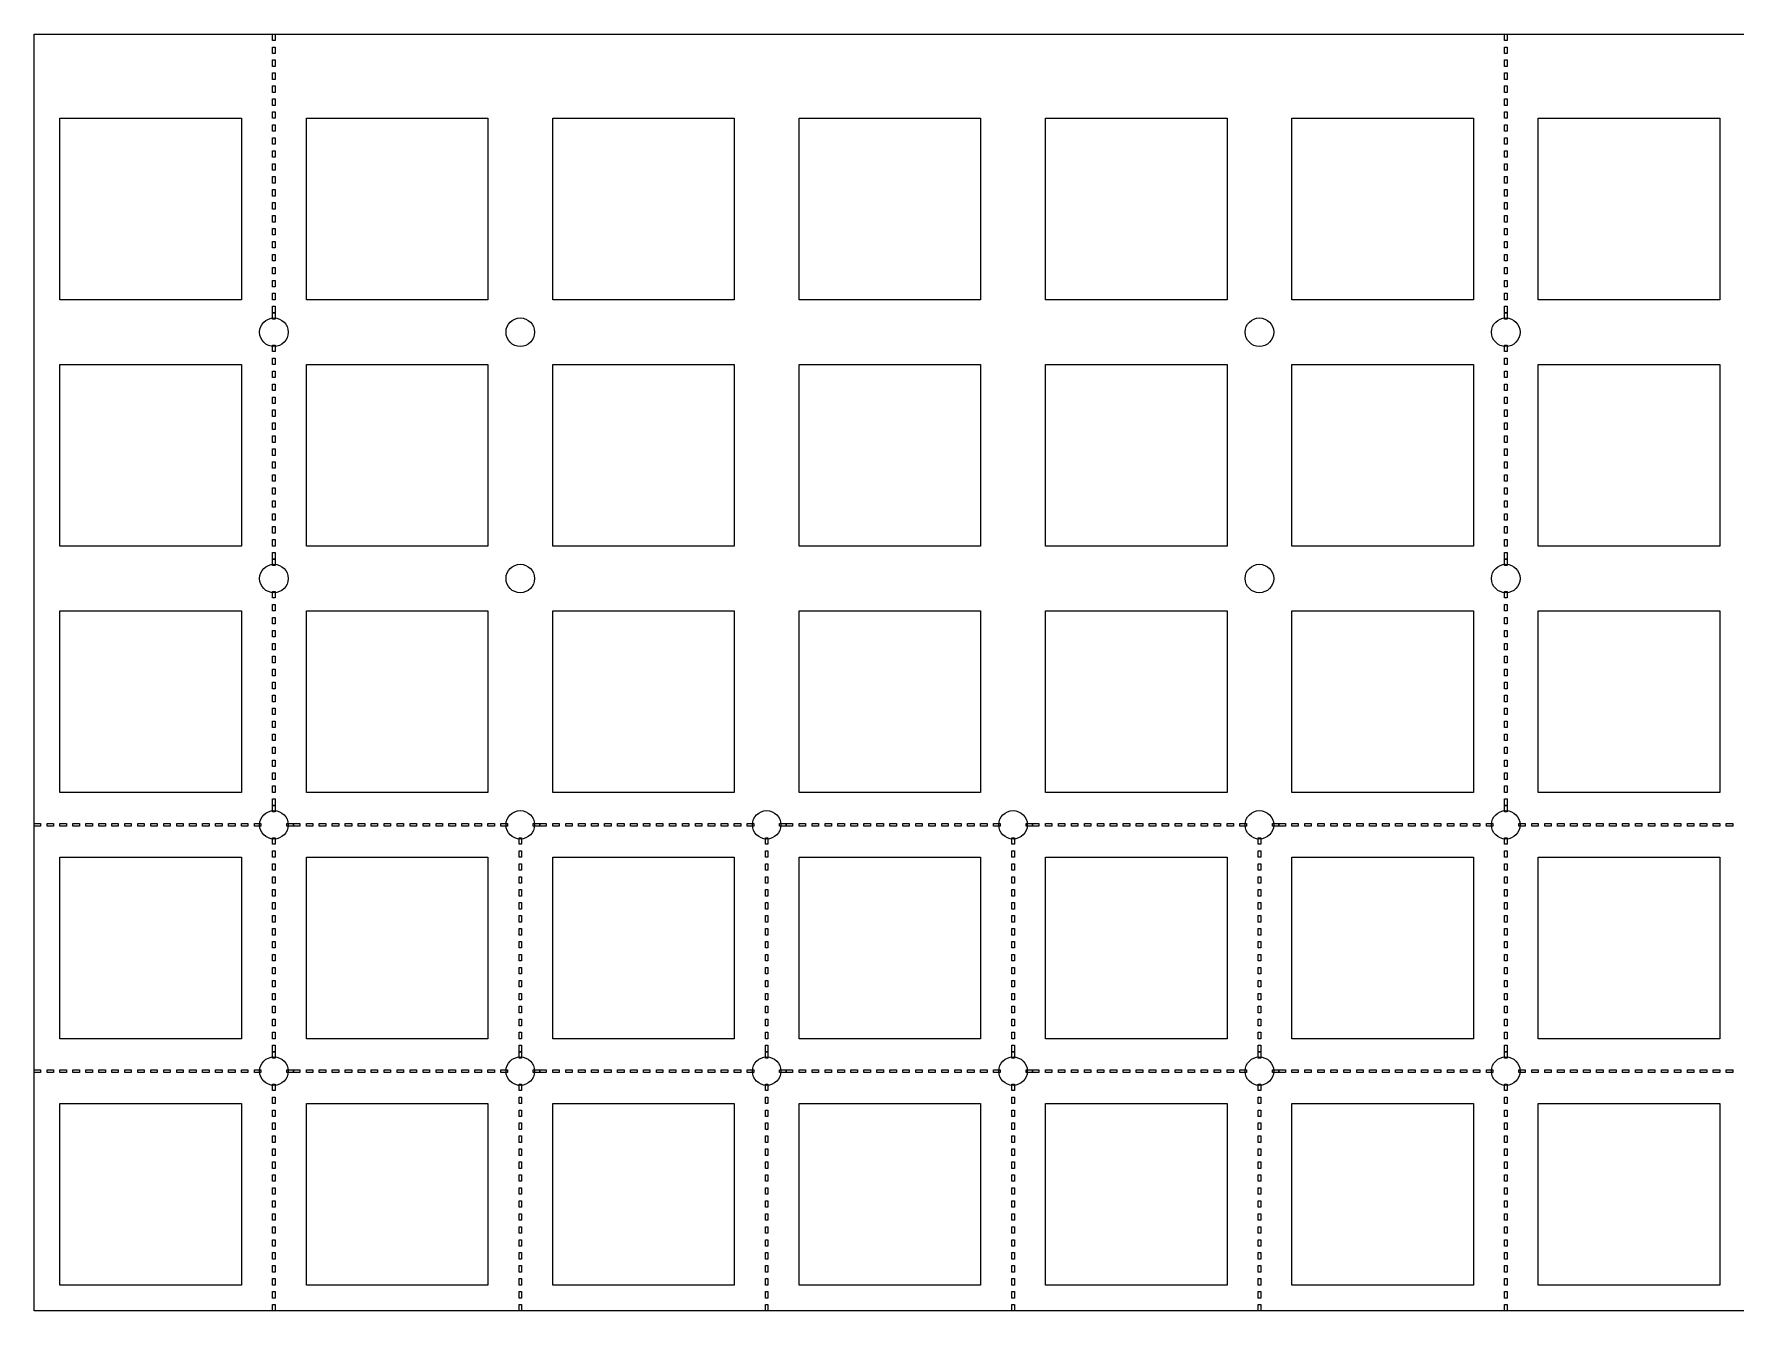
# Model space of a CAD drawing. Extents: x 0 to 26.4, y 0 to 9.9.
# Drawn here: x 0 to 13.13, y 0 to 9.85 of the extents above; entities that cross this region are included whole.
import ezdxf

# ---------------------------------------------------------------- set-up
doc = ezdxf.new("R2010")
doc.units = 0
doc.header["$MEASUREMENT"] = 0

msp = doc.modelspace()

# ---------------------------------------------------------------- linework, layer by layer
at = {"linetype": 'ByBlock'}
for points in [[(0, 0), (0, 9.85), (13.2, 9.85), (13.2, 0)], [(1.84, 9.8), (1.84, 9.85), (1.86, 9.85), (1.86, 9.8)], [(11.34, 9.8), (11.34, 9.85), (11.36, 9.85), (11.36, 9.8)], [(1.84, 9.7), (1.84, 9.75), (1.86, 9.75), (1.86, 9.7)], [(11.34, 9.7), (11.34, 9.75), (11.36, 9.75), (11.36, 9.7)], [(1.84, 9.6), (1.84, 9.65), (1.86, 9.65), (1.86, 9.6)], [(11.34, 9.6), (11.34, 9.65), (11.36, 9.65), (11.36, 9.6)], [(1.84, 9.5), (1.84, 9.55), (1.86, 9.55), (1.86, 9.5)], [(11.34, 9.5), (11.34, 9.55), (11.36, 9.55), (11.36, 9.5)], [(1.84, 9.4), (1.84, 9.45), (1.86, 9.45), (1.86, 9.4)], [(1.84, 9.3), (1.84, 9.35), (1.86, 9.35), (1.86, 9.3)], [(11.34, 9.4), (11.34, 9.45), (11.36, 9.45), (11.36, 9.4)], [(11.34, 9.3), (11.34, 9.35), (11.36, 9.35), (11.36, 9.3)], [(0.2, 7.8), (0.2, 9.2), (1.6, 9.2), (1.6, 7.8)], [(1.84, 9.2), (1.84, 9.25), (1.86, 9.25), (1.86, 9.2)], [(2.1, 7.8), (2.1, 9.2), (3.5, 9.2), (3.5, 7.8)], [(4, 7.8), (4, 9.2), (5.4, 9.2), (5.4, 7.8)], [(5.9, 7.8), (5.9, 9.2), (7.3, 9.2), (7.3, 7.8)], [(7.8, 7.8), (7.8, 9.2), (9.2, 9.2), (9.2, 7.8)], [(9.7, 7.8), (9.7, 9.2), (11.1, 9.2), (11.1, 7.8)], [(11.34, 9.2), (11.34, 9.25), (11.36, 9.25), (11.36, 9.2)], [(11.6, 7.8), (11.6, 9.2), (13, 9.2), (13, 7.8)], [(1.84, 9.1), (1.84, 9.15), (1.86, 9.15), (1.86, 9.1)], [(11.34, 9.1), (11.34, 9.15), (11.36, 9.15), (11.36, 9.1)], [(1.84, 9), (1.84, 9.05), (1.86, 9.05), (1.86, 9)], [(1.84, 8.9), (1.84, 8.95), (1.86, 8.95), (1.86, 8.9)], [(11.34, 9), (11.34, 9.05), (11.36, 9.05), (11.36, 9)], [(11.34, 8.9), (11.34, 8.95), (11.36, 8.95), (11.36, 8.9)], [(1.84, 8.8), (1.84, 8.85), (1.86, 8.85), (1.86, 8.8)], [(11.34, 8.8), (11.34, 8.85), (11.36, 8.85), (11.36, 8.8)], [(1.84, 8.7), (1.84, 8.75), (1.86, 8.75), (1.86, 8.7)], [(11.34, 8.7), (11.34, 8.75), (11.36, 8.75), (11.36, 8.7)], [(1.84, 8.6), (1.84, 8.65), (1.86, 8.65), (1.86, 8.6)], [(1.84, 8.5), (1.84, 8.55), (1.86, 8.55), (1.86, 8.5)], [(11.34, 8.6), (11.34, 8.65), (11.36, 8.65), (11.36, 8.6)], [(11.34, 8.5), (11.34, 8.55), (11.36, 8.55), (11.36, 8.5)], [(1.84, 8.4), (1.84, 8.45), (1.86, 8.45), (1.86, 8.4)], [(11.34, 8.4), (11.34, 8.45), (11.36, 8.45), (11.36, 8.4)], [(1.84, 8.3), (1.84, 8.35), (1.86, 8.35), (1.86, 8.3)], [(11.34, 8.3), (11.34, 8.35), (11.36, 8.35), (11.36, 8.3)], [(1.84, 8.2), (1.84, 8.25), (1.86, 8.25), (1.86, 8.2)], [(1.84, 8.1), (1.84, 8.15), (1.86, 8.15), (1.86, 8.1)], [(11.34, 8.2), (11.34, 8.25), (11.36, 8.25), (11.36, 8.2)], [(11.34, 8.1), (11.34, 8.15), (11.36, 8.15), (11.36, 8.1)], [(1.84, 8), (1.84, 8.05), (1.86, 8.05), (1.86, 8)], [(11.34, 8), (11.34, 8.05), (11.36, 8.05), (11.36, 8)], [(1.84, 7.9), (1.84, 7.95), (1.86, 7.95), (1.86, 7.9)], [(11.34, 7.9), (11.34, 7.95), (11.36, 7.95), (11.36, 7.9)], [(1.84, 7.8), (1.84, 7.85), (1.86, 7.85), (1.86, 7.8)], [(1.84, 7.7), (1.84, 7.75), (1.86, 7.75), (1.86, 7.7)], [(11.34, 7.8), (11.34, 7.85), (11.36, 7.85), (11.36, 7.8)], [(11.34, 7.7), (11.34, 7.75), (11.36, 7.75), (11.36, 7.7)], [(1.84, 7.65), (1.84, 7.7), (1.86, 7.7), (1.86, 7.65)], [(11.34, 7.65), (11.34, 7.7), (11.36, 7.7), (11.36, 7.65)], [(1.84, 7.4), (1.84, 7.45), (1.86, 7.45), (1.86, 7.4)], [(11.34, 7.4), (11.34, 7.45), (11.36, 7.45), (11.36, 7.4)], [(0.2, 5.9), (0.2, 7.3), (1.6, 7.3), (1.6, 5.9)], [(1.84, 7.3), (1.84, 7.35), (1.86, 7.35), (1.86, 7.3)], [(1.84, 7.2), (1.84, 7.25), (1.86, 7.25), (1.86, 7.2)], [(2.1, 5.9), (2.1, 7.3), (3.5, 7.3), (3.5, 5.9)], [(4, 5.9), (4, 7.3), (5.4, 7.3), (5.4, 5.9)], [(5.9, 5.9), (5.9, 7.3), (7.3, 7.3), (7.3, 5.9)], [(7.8, 5.9), (7.8, 7.3), (9.2, 7.3), (9.2, 5.9)], [(9.7, 5.9), (9.7, 7.3), (11.1, 7.3), (11.1, 5.9)], [(11.34, 7.3), (11.34, 7.35), (11.36, 7.35), (11.36, 7.3)], [(11.34, 7.2), (11.34, 7.25), (11.36, 7.25), (11.36, 7.2)], [(11.6, 5.9), (11.6, 7.3), (13, 7.3), (13, 5.9)], [(1.84, 7.1), (1.84, 7.15), (1.86, 7.15), (1.86, 7.1)], [(11.34, 7.1), (11.34, 7.15), (11.36, 7.15), (11.36, 7.1)], [(1.84, 7), (1.84, 7.05), (1.86, 7.05), (1.86, 7)], [(11.34, 7), (11.34, 7.05), (11.36, 7.05), (11.36, 7)], [(1.84, 6.9), (1.84, 6.95), (1.86, 6.95), (1.86, 6.9)], [(1.84, 6.8), (1.84, 6.85), (1.86, 6.85), (1.86, 6.8)], [(11.34, 6.9), (11.34, 6.95), (11.36, 6.95), (11.36, 6.9)], [(11.34, 6.8), (11.34, 6.85), (11.36, 6.85), (11.36, 6.8)], [(1.84, 6.7), (1.84, 6.75), (1.86, 6.75), (1.86, 6.7)], [(11.34, 6.7), (11.34, 6.75), (11.36, 6.75), (11.36, 6.7)], [(1.84, 6.6), (1.84, 6.65), (1.86, 6.65), (1.86, 6.6)], [(11.34, 6.6), (11.34, 6.65), (11.36, 6.65), (11.36, 6.6)], [(1.84, 6.5), (1.84, 6.55), (1.86, 6.55), (1.86, 6.5)], [(1.84, 6.4), (1.84, 6.45), (1.86, 6.45), (1.86, 6.4)], [(11.34, 6.5), (11.34, 6.55), (11.36, 6.55), (11.36, 6.5)], [(11.34, 6.4), (11.34, 6.45), (11.36, 6.45), (11.36, 6.4)], [(1.84, 6.3), (1.84, 6.35), (1.86, 6.35), (1.86, 6.3)], [(11.34, 6.3), (11.34, 6.35), (11.36, 6.35), (11.36, 6.3)], [(1.84, 6.2), (1.84, 6.25), (1.86, 6.25), (1.86, 6.2)], [(11.34, 6.2), (11.34, 6.25), (11.36, 6.25), (11.36, 6.2)], [(1.84, 6.1), (1.84, 6.15), (1.86, 6.15), (1.86, 6.1)], [(1.84, 6), (1.84, 6.05), (1.86, 6.05), (1.86, 6)], [(11.34, 6.1), (11.34, 6.15), (11.36, 6.15), (11.36, 6.1)], [(11.34, 6), (11.34, 6.05), (11.36, 6.05), (11.36, 6)], [(1.84, 5.9), (1.84, 5.95), (1.86, 5.95), (1.86, 5.9)], [(11.34, 5.9), (11.34, 5.95), (11.36, 5.95), (11.36, 5.9)], [(1.84, 5.8), (1.84, 5.85), (1.86, 5.85), (1.86, 5.8)], [(1.84, 5.75), (1.84, 5.8), (1.86, 5.8), (1.86, 5.75)], [(11.34, 5.8), (11.34, 5.85), (11.36, 5.85), (11.36, 5.8)], [(11.34, 5.75), (11.34, 5.8), (11.36, 5.8), (11.36, 5.75)], [(1.84, 5.5), (1.84, 5.55), (1.86, 5.55), (1.86, 5.5)], [(11.34, 5.5), (11.34, 5.55), (11.36, 5.55), (11.36, 5.5)], [(0.2, 4), (0.2, 5.4), (1.6, 5.4), (1.6, 4)], [(1.84, 5.4), (1.84, 5.45), (1.86, 5.45), (1.86, 5.4)], [(2.1, 4), (2.1, 5.4), (3.5, 5.4), (3.5, 4)], [(4, 4), (4, 5.4), (5.4, 5.4), (5.4, 4)], [(5.9, 4), (5.9, 5.4), (7.3, 5.4), (7.3, 4)], [(7.8, 4), (7.8, 5.4), (9.2, 5.4), (9.2, 4)], [(9.7, 4), (9.7, 5.4), (11.1, 5.4), (11.1, 4)], [(11.34, 5.4), (11.34, 5.45), (11.36, 5.45), (11.36, 5.4)], [(11.6, 4), (11.6, 5.4), (13, 5.4), (13, 4)], [(1.84, 5.3), (1.84, 5.35), (1.86, 5.35), (1.86, 5.3)], [(11.34, 5.3), (11.34, 5.35), (11.36, 5.35), (11.36, 5.3)], [(1.84, 5.2), (1.84, 5.25), (1.86, 5.25), (1.86, 5.2)], [(1.84, 5.1), (1.84, 5.15), (1.86, 5.15), (1.86, 5.1)], [(11.34, 5.2), (11.34, 5.25), (11.36, 5.25), (11.36, 5.2)], [(11.34, 5.1), (11.34, 5.15), (11.36, 5.15), (11.36, 5.1)], [(1.84, 5), (1.84, 5.05), (1.86, 5.05), (1.86, 5)], [(11.34, 5), (11.34, 5.05), (11.36, 5.05), (11.36, 5)], [(1.84, 4.9), (1.84, 4.95), (1.86, 4.95), (1.86, 4.9)], [(11.34, 4.9), (11.34, 4.95), (11.36, 4.95), (11.36, 4.9)], [(1.84, 4.8), (1.84, 4.85), (1.86, 4.85), (1.86, 4.8)], [(1.84, 4.7), (1.84, 4.75), (1.86, 4.75), (1.86, 4.7)], [(11.34, 4.8), (11.34, 4.85), (11.36, 4.85), (11.36, 4.8)], [(11.34, 4.7), (11.34, 4.75), (11.36, 4.75), (11.36, 4.7)], [(1.84, 4.6), (1.84, 4.65), (1.86, 4.65), (1.86, 4.6)], [(11.34, 4.6), (11.34, 4.65), (11.36, 4.65), (11.36, 4.6)], [(1.84, 4.5), (1.84, 4.55), (1.86, 4.55), (1.86, 4.5)], [(11.34, 4.5), (11.34, 4.55), (11.36, 4.55), (11.36, 4.5)], [(1.84, 4.4), (1.84, 4.45), (1.86, 4.45), (1.86, 4.4)], [(1.84, 4.3), (1.84, 4.35), (1.86, 4.35), (1.86, 4.3)], [(11.34, 4.4), (11.34, 4.45), (11.36, 4.45), (11.36, 4.4)], [(11.34, 4.3), (11.34, 4.35), (11.36, 4.35), (11.36, 4.3)], [(1.84, 4.2), (1.84, 4.25), (1.86, 4.25), (1.86, 4.2)], [(11.34, 4.2), (11.34, 4.25), (11.36, 4.25), (11.36, 4.2)], [(1.84, 4.1), (1.84, 4.15), (1.86, 4.15), (1.86, 4.1)], [(11.34, 4.1), (11.34, 4.15), (11.36, 4.15), (11.36, 4.1)], [(1.84, 4), (1.84, 4.05), (1.86, 4.05), (1.86, 4)], [(1.84, 3.9), (1.84, 3.95), (1.86, 3.95), (1.86, 3.9)], [(11.34, 4), (11.34, 4.05), (11.36, 4.05), (11.36, 4)], [(11.34, 3.9), (11.34, 3.95), (11.36, 3.95), (11.36, 3.9)], [(1.84, 3.85), (1.84, 3.9), (1.86, 3.9), (1.86, 3.85)], [(11.34, 3.85), (11.34, 3.9), (11.36, 3.9), (11.36, 3.85)], [(0.05, 3.74), (0, 3.74), (0, 3.76), (0.05, 3.76)], [(0.15, 3.74), (0.1, 3.74), (0.1, 3.76), (0.15, 3.76)], [(0.25, 3.74), (0.2, 3.74), (0.2, 3.76), (0.25, 3.76)], [(0.35, 3.74), (0.3, 3.74), (0.3, 3.76), (0.35, 3.76)], [(0.45, 3.74), (0.4, 3.74), (0.4, 3.76), (0.45, 3.76)], [(0.55, 3.74), (0.5, 3.74), (0.5, 3.76), (0.55, 3.76)], [(0.65, 3.74), (0.6, 3.74), (0.6, 3.76), (0.65, 3.76)], [(0.75, 3.74), (0.7, 3.74), (0.7, 3.76), (0.75, 3.76)], [(0.85, 3.74), (0.8, 3.74), (0.8, 3.76), (0.85, 3.76)], [(0.95, 3.74), (0.9, 3.74), (0.9, 3.76), (0.95, 3.76)], [(1.05, 3.74), (1, 3.74), (1, 3.76), (1.05, 3.76)], [(1.15, 3.74), (1.1, 3.74), (1.1, 3.76), (1.15, 3.76)], [(1.25, 3.74), (1.2, 3.74), (1.2, 3.76), (1.25, 3.76)], [(1.35, 3.74), (1.3, 3.74), (1.3, 3.76), (1.35, 3.76)], [(1.45, 3.74), (1.4, 3.74), (1.4, 3.76), (1.45, 3.76)], [(1.55, 3.74), (1.5, 3.74), (1.5, 3.76), (1.55, 3.76)], [(1.65, 3.74), (1.6, 3.74), (1.6, 3.76), (1.65, 3.76)], [(1.75, 3.74), (1.7, 3.74), (1.7, 3.76), (1.75, 3.76)], [(2, 3.74), (1.95, 3.74), (1.95, 3.76), (2, 3.76)], [(2.05, 3.74), (2, 3.74), (2, 3.76), (2.05, 3.76)], [(2.15, 3.74), (2.1, 3.74), (2.1, 3.76), (2.15, 3.76)], [(2.25, 3.74), (2.2, 3.74), (2.2, 3.76), (2.25, 3.76)], [(2.35, 3.74), (2.3, 3.74), (2.3, 3.76), (2.35, 3.76)], [(2.45, 3.74), (2.4, 3.74), (2.4, 3.76), (2.45, 3.76)], [(2.55, 3.74), (2.5, 3.74), (2.5, 3.76), (2.55, 3.76)], [(2.65, 3.74), (2.6, 3.74), (2.6, 3.76), (2.65, 3.76)], [(2.75, 3.74), (2.7, 3.74), (2.7, 3.76), (2.75, 3.76)], [(2.85, 3.74), (2.8, 3.74), (2.8, 3.76), (2.85, 3.76)], [(2.95, 3.74), (2.9, 3.74), (2.9, 3.76), (2.95, 3.76)], [(3.05, 3.74), (3, 3.74), (3, 3.76), (3.05, 3.76)], [(3.15, 3.74), (3.1, 3.74), (3.1, 3.76), (3.15, 3.76)], [(3.25, 3.74), (3.2, 3.74), (3.2, 3.76), (3.25, 3.76)], [(3.35, 3.74), (3.3, 3.74), (3.3, 3.76), (3.35, 3.76)], [(3.45, 3.74), (3.4, 3.74), (3.4, 3.76), (3.45, 3.76)], [(3.55, 3.74), (3.5, 3.74), (3.5, 3.76), (3.55, 3.76)], [(3.65, 3.74), (3.6, 3.74), (3.6, 3.76), (3.65, 3.76)], [(3.9, 3.74), (3.85, 3.74), (3.85, 3.76), (3.9, 3.76)], [(3.95, 3.74), (3.9, 3.74), (3.9, 3.76), (3.95, 3.76)], [(4.05, 3.74), (4, 3.74), (4, 3.76), (4.05, 3.76)], [(4.15, 3.74), (4.1, 3.74), (4.1, 3.76), (4.15, 3.76)], [(4.25, 3.74), (4.2, 3.74), (4.2, 3.76), (4.25, 3.76)], [(4.35, 3.74), (4.3, 3.74), (4.3, 3.76), (4.35, 3.76)], [(4.45, 3.74), (4.4, 3.74), (4.4, 3.76), (4.45, 3.76)], [(4.55, 3.74), (4.5, 3.74), (4.5, 3.76), (4.55, 3.76)], [(4.65, 3.74), (4.6, 3.74), (4.6, 3.76), (4.65, 3.76)], [(4.75, 3.74), (4.7, 3.74), (4.7, 3.76), (4.75, 3.76)], [(4.85, 3.74), (4.8, 3.74), (4.8, 3.76), (4.85, 3.76)], [(4.95, 3.74), (4.9, 3.74), (4.9, 3.76), (4.95, 3.76)], [(5.05, 3.74), (5, 3.74), (5, 3.76), (5.05, 3.76)], [(5.15, 3.74), (5.1, 3.74), (5.1, 3.76), (5.15, 3.76)], [(5.25, 3.74), (5.2, 3.74), (5.2, 3.76), (5.25, 3.76)], [(5.35, 3.74), (5.3, 3.74), (5.3, 3.76), (5.35, 3.76)], [(5.45, 3.74), (5.4, 3.74), (5.4, 3.76), (5.45, 3.76)], [(5.55, 3.74), (5.5, 3.74), (5.5, 3.76), (5.55, 3.76)], [(5.8, 3.74), (5.75, 3.74), (5.75, 3.76), (5.8, 3.76)], [(5.85, 3.74), (5.8, 3.74), (5.8, 3.76), (5.85, 3.76)], [(5.95, 3.74), (5.9, 3.74), (5.9, 3.76), (5.95, 3.76)], [(6.05, 3.74), (6, 3.74), (6, 3.76), (6.05, 3.76)], [(6.15, 3.74), (6.1, 3.74), (6.1, 3.76), (6.15, 3.76)], [(6.25, 3.74), (6.2, 3.74), (6.2, 3.76), (6.25, 3.76)], [(6.35, 3.74), (6.3, 3.74), (6.3, 3.76), (6.35, 3.76)], [(6.45, 3.74), (6.4, 3.74), (6.4, 3.76), (6.45, 3.76)], [(6.55, 3.74), (6.5, 3.74), (6.5, 3.76), (6.55, 3.76)], [(6.65, 3.74), (6.6, 3.74), (6.6, 3.76), (6.65, 3.76)], [(6.75, 3.74), (6.7, 3.74), (6.7, 3.76), (6.75, 3.76)], [(6.85, 3.74), (6.8, 3.74), (6.8, 3.76), (6.85, 3.76)], [(6.95, 3.74), (6.9, 3.74), (6.9, 3.76), (6.95, 3.76)], [(7.05, 3.74), (7, 3.74), (7, 3.76), (7.05, 3.76)], [(7.15, 3.74), (7.1, 3.74), (7.1, 3.76), (7.15, 3.76)], [(7.25, 3.74), (7.2, 3.74), (7.2, 3.76), (7.25, 3.76)], [(7.35, 3.74), (7.3, 3.74), (7.3, 3.76), (7.35, 3.76)], [(7.45, 3.74), (7.4, 3.74), (7.4, 3.76), (7.45, 3.76)], [(7.7, 3.74), (7.65, 3.74), (7.65, 3.76), (7.7, 3.76)], [(7.75, 3.74), (7.7, 3.74), (7.7, 3.76), (7.75, 3.76)], [(7.85, 3.74), (7.8, 3.74), (7.8, 3.76), (7.85, 3.76)], [(7.95, 3.74), (7.9, 3.74), (7.9, 3.76), (7.95, 3.76)], [(8.05, 3.74), (8, 3.74), (8, 3.76), (8.05, 3.76)], [(8.15, 3.74), (8.1, 3.74), (8.1, 3.76), (8.15, 3.76)], [(8.25, 3.74), (8.2, 3.74), (8.2, 3.76), (8.25, 3.76)], [(8.35, 3.74), (8.3, 3.74), (8.3, 3.76), (8.35, 3.76)], [(8.45, 3.74), (8.4, 3.74), (8.4, 3.76), (8.45, 3.76)], [(8.55, 3.74), (8.5, 3.74), (8.5, 3.76), (8.55, 3.76)], [(8.65, 3.74), (8.6, 3.74), (8.6, 3.76), (8.65, 3.76)], [(8.75, 3.74), (8.7, 3.74), (8.7, 3.76), (8.75, 3.76)], [(8.85, 3.74), (8.8, 3.74), (8.8, 3.76), (8.85, 3.76)], [(8.95, 3.74), (8.9, 3.74), (8.9, 3.76), (8.95, 3.76)], [(9.05, 3.74), (9, 3.74), (9, 3.76), (9.05, 3.76)], [(9.15, 3.74), (9.1, 3.74), (9.1, 3.76), (9.15, 3.76)], [(9.25, 3.74), (9.2, 3.74), (9.2, 3.76), (9.25, 3.76)], [(9.35, 3.74), (9.3, 3.74), (9.3, 3.76), (9.35, 3.76)], [(9.6, 3.74), (9.55, 3.74), (9.55, 3.76), (9.6, 3.76)], [(9.65, 3.74), (9.6, 3.74), (9.6, 3.76), (9.65, 3.76)], [(9.75, 3.74), (9.7, 3.74), (9.7, 3.76), (9.75, 3.76)], [(9.85, 3.74), (9.8, 3.74), (9.8, 3.76), (9.85, 3.76)], [(9.95, 3.74), (9.9, 3.74), (9.9, 3.76), (9.95, 3.76)], [(10.05, 3.74), (10, 3.74), (10, 3.76), (10.05, 3.76)], [(10.15, 3.74), (10.1, 3.74), (10.1, 3.76), (10.15, 3.76)], [(10.25, 3.74), (10.2, 3.74), (10.2, 3.76), (10.25, 3.76)], [(10.35, 3.74), (10.3, 3.74), (10.3, 3.76), (10.35, 3.76)], [(10.45, 3.74), (10.4, 3.74), (10.4, 3.76), (10.45, 3.76)], [(10.55, 3.74), (10.5, 3.74), (10.5, 3.76), (10.55, 3.76)], [(10.65, 3.74), (10.6, 3.74), (10.6, 3.76), (10.65, 3.76)], [(10.75, 3.74), (10.7, 3.74), (10.7, 3.76), (10.75, 3.76)], [(10.85, 3.74), (10.8, 3.74), (10.8, 3.76), (10.85, 3.76)], [(10.95, 3.74), (10.9, 3.74), (10.9, 3.76), (10.95, 3.76)], [(11.05, 3.74), (11, 3.74), (11, 3.76), (11.05, 3.76)], [(11.15, 3.74), (11.1, 3.74), (11.1, 3.76), (11.15, 3.76)], [(11.25, 3.74), (11.2, 3.74), (11.2, 3.76), (11.25, 3.76)], [(11.5, 3.74), (11.45, 3.74), (11.45, 3.76), (11.5, 3.76)], [(11.6, 3.74), (11.55, 3.74), (11.55, 3.76), (11.6, 3.76)], [(11.7, 3.74), (11.65, 3.74), (11.65, 3.76), (11.7, 3.76)], [(11.8, 3.74), (11.75, 3.74), (11.75, 3.76), (11.8, 3.76)], [(11.9, 3.74), (11.85, 3.74), (11.85, 3.76), (11.9, 3.76)], [(12, 3.74), (11.95, 3.74), (11.95, 3.76), (12, 3.76)], [(12.1, 3.74), (12.05, 3.74), (12.05, 3.76), (12.1, 3.76)], [(12.2, 3.74), (12.15, 3.74), (12.15, 3.76), (12.2, 3.76)], [(12.3, 3.74), (12.25, 3.74), (12.25, 3.76), (12.3, 3.76)], [(12.4, 3.74), (12.35, 3.74), (12.35, 3.76), (12.4, 3.76)], [(12.5, 3.74), (12.45, 3.74), (12.45, 3.76), (12.5, 3.76)], [(12.6, 3.74), (12.55, 3.74), (12.55, 3.76), (12.6, 3.76)], [(12.7, 3.74), (12.65, 3.74), (12.65, 3.76), (12.7, 3.76)], [(12.8, 3.74), (12.75, 3.74), (12.75, 3.76), (12.8, 3.76)], [(12.9, 3.74), (12.85, 3.74), (12.85, 3.76), (12.9, 3.76)], [(13, 3.74), (12.95, 3.74), (12.95, 3.76), (13, 3.76)], [(13.1, 3.74), (13.05, 3.74), (13.05, 3.76), (13.1, 3.76)], [(1.84, 3.6), (1.84, 3.65), (1.86, 3.65), (1.86, 3.6)], [(1.84, 3.5), (1.84, 3.55), (1.86, 3.55), (1.86, 3.5)], [(3.74, 3.6), (3.74, 3.65), (3.76, 3.65), (3.76, 3.6)], [(3.74, 3.5), (3.74, 3.55), (3.76, 3.55), (3.76, 3.5)], [(5.64, 3.6), (5.64, 3.65), (5.66, 3.65), (5.66, 3.6)], [(5.64, 3.5), (5.64, 3.55), (5.66, 3.55), (5.66, 3.5)], [(7.54, 3.6), (7.54, 3.65), (7.56, 3.65), (7.56, 3.6)], [(7.54, 3.5), (7.54, 3.55), (7.56, 3.55), (7.56, 3.5)], [(9.44, 3.6), (9.44, 3.65), (9.46, 3.65), (9.46, 3.6)], [(9.44, 3.5), (9.44, 3.55), (9.46, 3.55), (9.46, 3.5)], [(11.34, 3.6), (11.34, 3.65), (11.36, 3.65), (11.36, 3.6)], [(11.34, 3.5), (11.34, 3.55), (11.36, 3.55), (11.36, 3.5)], [(0.2, 2.1), (0.2, 3.5), (1.6, 3.5), (1.6, 2.1)], [(1.84, 3.4), (1.84, 3.45), (1.86, 3.45), (1.86, 3.4)], [(2.1, 2.1), (2.1, 3.5), (3.5, 3.5), (3.5, 2.1)], [(3.74, 3.4), (3.74, 3.45), (3.76, 3.45), (3.76, 3.4)], [(4, 2.1), (4, 3.5), (5.4, 3.5), (5.4, 2.1)], [(5.64, 3.4), (5.64, 3.45), (5.66, 3.45), (5.66, 3.4)], [(5.9, 2.1), (5.9, 3.5), (7.3, 3.5), (7.3, 2.1)], [(7.54, 3.4), (7.54, 3.45), (7.56, 3.45), (7.56, 3.4)], [(7.8, 2.1), (7.8, 3.5), (9.2, 3.5), (9.2, 2.1)], [(9.44, 3.4), (9.44, 3.45), (9.46, 3.45), (9.46, 3.4)], [(9.7, 2.1), (9.7, 3.5), (11.1, 3.5), (11.1, 2.1)], [(11.34, 3.4), (11.34, 3.45), (11.36, 3.45), (11.36, 3.4)], [(11.6, 2.1), (11.6, 3.5), (13, 3.5), (13, 2.1)], [(1.84, 3.3), (1.84, 3.35), (1.86, 3.35), (1.86, 3.3)], [(3.74, 3.3), (3.74, 3.35), (3.76, 3.35), (3.76, 3.3)], [(5.64, 3.3), (5.64, 3.35), (5.66, 3.35), (5.66, 3.3)], [(7.54, 3.3), (7.54, 3.35), (7.56, 3.35), (7.56, 3.3)], [(9.44, 3.3), (9.44, 3.35), (9.46, 3.35), (9.46, 3.3)], [(11.34, 3.3), (11.34, 3.35), (11.36, 3.35), (11.36, 3.3)], [(1.84, 3.2), (1.84, 3.25), (1.86, 3.25), (1.86, 3.2)], [(3.74, 3.2), (3.74, 3.25), (3.76, 3.25), (3.76, 3.2)], [(5.64, 3.2), (5.64, 3.25), (5.66, 3.25), (5.66, 3.2)], [(7.54, 3.2), (7.54, 3.25), (7.56, 3.25), (7.56, 3.2)], [(9.44, 3.2), (9.44, 3.25), (9.46, 3.25), (9.46, 3.2)], [(11.34, 3.2), (11.34, 3.25), (11.36, 3.25), (11.36, 3.2)], [(1.84, 3.1), (1.84, 3.15), (1.86, 3.15), (1.86, 3.1)], [(1.84, 3), (1.84, 3.05), (1.86, 3.05), (1.86, 3)], [(3.74, 3.1), (3.74, 3.15), (3.76, 3.15), (3.76, 3.1)], [(3.74, 3), (3.74, 3.05), (3.76, 3.05), (3.76, 3)], [(5.64, 3.1), (5.64, 3.15), (5.66, 3.15), (5.66, 3.1)], [(5.64, 3), (5.64, 3.05), (5.66, 3.05), (5.66, 3)], [(7.54, 3.1), (7.54, 3.15), (7.56, 3.15), (7.56, 3.1)], [(7.54, 3), (7.54, 3.05), (7.56, 3.05), (7.56, 3)], [(9.44, 3.1), (9.44, 3.15), (9.46, 3.15), (9.46, 3.1)], [(9.44, 3), (9.44, 3.05), (9.46, 3.05), (9.46, 3)], [(11.34, 3.1), (11.34, 3.15), (11.36, 3.15), (11.36, 3.1)], [(11.34, 3), (11.34, 3.05), (11.36, 3.05), (11.36, 3)], [(1.84, 2.9), (1.84, 2.95), (1.86, 2.95), (1.86, 2.9)], [(3.74, 2.9), (3.74, 2.95), (3.76, 2.95), (3.76, 2.9)], [(5.64, 2.9), (5.64, 2.95), (5.66, 2.95), (5.66, 2.9)], [(7.54, 2.9), (7.54, 2.95), (7.56, 2.95), (7.56, 2.9)], [(9.44, 2.9), (9.44, 2.95), (9.46, 2.95), (9.46, 2.9)], [(11.34, 2.9), (11.34, 2.95), (11.36, 2.95), (11.36, 2.9)], [(1.84, 2.8), (1.84, 2.85), (1.86, 2.85), (1.86, 2.8)], [(3.74, 2.8), (3.74, 2.85), (3.76, 2.85), (3.76, 2.8)], [(5.64, 2.8), (5.64, 2.85), (5.66, 2.85), (5.66, 2.8)], [(7.54, 2.8), (7.54, 2.85), (7.56, 2.85), (7.56, 2.8)], [(9.44, 2.8), (9.44, 2.85), (9.46, 2.85), (9.46, 2.8)], [(11.34, 2.8), (11.34, 2.85), (11.36, 2.85), (11.36, 2.8)], [(1.84, 2.7), (1.84, 2.75), (1.86, 2.75), (1.86, 2.7)], [(1.84, 2.6), (1.84, 2.65), (1.86, 2.65), (1.86, 2.6)], [(3.74, 2.7), (3.74, 2.75), (3.76, 2.75), (3.76, 2.7)], [(3.74, 2.6), (3.74, 2.65), (3.76, 2.65), (3.76, 2.6)], [(5.64, 2.7), (5.64, 2.75), (5.66, 2.75), (5.66, 2.7)], [(5.64, 2.6), (5.64, 2.65), (5.66, 2.65), (5.66, 2.6)], [(7.54, 2.7), (7.54, 2.75), (7.56, 2.75), (7.56, 2.7)], [(7.54, 2.6), (7.54, 2.65), (7.56, 2.65), (7.56, 2.6)], [(9.44, 2.7), (9.44, 2.75), (9.46, 2.75), (9.46, 2.7)], [(9.44, 2.6), (9.44, 2.65), (9.46, 2.65), (9.46, 2.6)], [(11.34, 2.7), (11.34, 2.75), (11.36, 2.75), (11.36, 2.7)], [(11.34, 2.6), (11.34, 2.65), (11.36, 2.65), (11.36, 2.6)], [(1.84, 2.5), (1.84, 2.55), (1.86, 2.55), (1.86, 2.5)], [(3.74, 2.5), (3.74, 2.55), (3.76, 2.55), (3.76, 2.5)], [(5.64, 2.5), (5.64, 2.55), (5.66, 2.55), (5.66, 2.5)], [(7.54, 2.5), (7.54, 2.55), (7.56, 2.55), (7.56, 2.5)], [(9.44, 2.5), (9.44, 2.55), (9.46, 2.55), (9.46, 2.5)], [(11.34, 2.5), (11.34, 2.55), (11.36, 2.55), (11.36, 2.5)], [(1.84, 2.4), (1.84, 2.45), (1.86, 2.45), (1.86, 2.4)], [(3.74, 2.4), (3.74, 2.45), (3.76, 2.45), (3.76, 2.4)], [(5.64, 2.4), (5.64, 2.45), (5.66, 2.45), (5.66, 2.4)], [(7.54, 2.4), (7.54, 2.45), (7.56, 2.45), (7.56, 2.4)], [(9.44, 2.4), (9.44, 2.45), (9.46, 2.45), (9.46, 2.4)], [(11.34, 2.4), (11.34, 2.45), (11.36, 2.45), (11.36, 2.4)], [(1.84, 2.3), (1.84, 2.35), (1.86, 2.35), (1.86, 2.3)], [(1.84, 2.2), (1.84, 2.25), (1.86, 2.25), (1.86, 2.2)], [(3.74, 2.3), (3.74, 2.35), (3.76, 2.35), (3.76, 2.3)], [(3.74, 2.2), (3.74, 2.25), (3.76, 2.25), (3.76, 2.2)], [(5.64, 2.3), (5.64, 2.35), (5.66, 2.35), (5.66, 2.3)], [(5.64, 2.2), (5.64, 2.25), (5.66, 2.25), (5.66, 2.2)], [(7.54, 2.3), (7.54, 2.35), (7.56, 2.35), (7.56, 2.3)], [(7.54, 2.2), (7.54, 2.25), (7.56, 2.25), (7.56, 2.2)], [(9.44, 2.3), (9.44, 2.35), (9.46, 2.35), (9.46, 2.3)], [(9.44, 2.2), (9.44, 2.25), (9.46, 2.25), (9.46, 2.2)], [(11.34, 2.3), (11.34, 2.35), (11.36, 2.35), (11.36, 2.3)], [(11.34, 2.2), (11.34, 2.25), (11.36, 2.25), (11.36, 2.2)], [(1.84, 2.1), (1.84, 2.15), (1.86, 2.15), (1.86, 2.1)], [(3.74, 2.1), (3.74, 2.15), (3.76, 2.15), (3.76, 2.1)], [(5.64, 2.1), (5.64, 2.15), (5.66, 2.15), (5.66, 2.1)], [(7.54, 2.1), (7.54, 2.15), (7.56, 2.15), (7.56, 2.1)], [(9.44, 2.1), (9.44, 2.15), (9.46, 2.15), (9.46, 2.1)], [(11.34, 2.1), (11.34, 2.15), (11.36, 2.15), (11.36, 2.1)], [(1.84, 2), (1.84, 2.05), (1.86, 2.05), (1.86, 2)], [(1.84, 1.95), (1.84, 2), (1.86, 2), (1.86, 1.95)], [(3.74, 2), (3.74, 2.05), (3.76, 2.05), (3.76, 2)], [(3.74, 1.95), (3.74, 2), (3.76, 2), (3.76, 1.95)], [(5.64, 2), (5.64, 2.05), (5.66, 2.05), (5.66, 2)], [(5.64, 1.95), (5.64, 2), (5.66, 2), (5.66, 1.95)], [(7.54, 2), (7.54, 2.05), (7.56, 2.05), (7.56, 2)], [(7.54, 1.95), (7.54, 2), (7.56, 2), (7.56, 1.95)], [(9.44, 2), (9.44, 2.05), (9.46, 2.05), (9.46, 2)], [(9.44, 1.95), (9.44, 2), (9.46, 2), (9.46, 1.95)], [(11.34, 2), (11.34, 2.05), (11.36, 2.05), (11.36, 2)], [(11.34, 1.95), (11.34, 2), (11.36, 2), (11.36, 1.95)], [(0.05, 1.84), (0, 1.84), (0, 1.86), (0.05, 1.86)], [(0.15, 1.84), (0.1, 1.84), (0.1, 1.86), (0.15, 1.86)], [(0.25, 1.84), (0.2, 1.84), (0.2, 1.86), (0.25, 1.86)], [(0.35, 1.84), (0.3, 1.84), (0.3, 1.86), (0.35, 1.86)], [(0.45, 1.84), (0.4, 1.84), (0.4, 1.86), (0.45, 1.86)], [(0.55, 1.84), (0.5, 1.84), (0.5, 1.86), (0.55, 1.86)], [(0.65, 1.84), (0.6, 1.84), (0.6, 1.86), (0.65, 1.86)], [(0.75, 1.84), (0.7, 1.84), (0.7, 1.86), (0.75, 1.86)], [(0.85, 1.84), (0.8, 1.84), (0.8, 1.86), (0.85, 1.86)], [(0.95, 1.84), (0.9, 1.84), (0.9, 1.86), (0.95, 1.86)], [(1.05, 1.84), (1, 1.84), (1, 1.86), (1.05, 1.86)], [(1.15, 1.84), (1.1, 1.84), (1.1, 1.86), (1.15, 1.86)], [(1.25, 1.84), (1.2, 1.84), (1.2, 1.86), (1.25, 1.86)], [(1.35, 1.84), (1.3, 1.84), (1.3, 1.86), (1.35, 1.86)], [(1.45, 1.84), (1.4, 1.84), (1.4, 1.86), (1.45, 1.86)], [(1.55, 1.84), (1.5, 1.84), (1.5, 1.86), (1.55, 1.86)], [(1.65, 1.84), (1.6, 1.84), (1.6, 1.86), (1.65, 1.86)], [(1.75, 1.84), (1.7, 1.84), (1.7, 1.86), (1.75, 1.86)], [(2, 1.84), (1.95, 1.84), (1.95, 1.86), (2, 1.86)], [(2.05, 1.84), (2, 1.84), (2, 1.86), (2.05, 1.86)], [(2.15, 1.84), (2.1, 1.84), (2.1, 1.86), (2.15, 1.86)], [(2.25, 1.84), (2.2, 1.84), (2.2, 1.86), (2.25, 1.86)], [(2.35, 1.84), (2.3, 1.84), (2.3, 1.86), (2.35, 1.86)], [(2.45, 1.84), (2.4, 1.84), (2.4, 1.86), (2.45, 1.86)], [(2.55, 1.84), (2.5, 1.84), (2.5, 1.86), (2.55, 1.86)], [(2.65, 1.84), (2.6, 1.84), (2.6, 1.86), (2.65, 1.86)], [(2.75, 1.84), (2.7, 1.84), (2.7, 1.86), (2.75, 1.86)], [(2.85, 1.84), (2.8, 1.84), (2.8, 1.86), (2.85, 1.86)], [(2.95, 1.84), (2.9, 1.84), (2.9, 1.86), (2.95, 1.86)], [(3.05, 1.84), (3, 1.84), (3, 1.86), (3.05, 1.86)], [(3.15, 1.84), (3.1, 1.84), (3.1, 1.86), (3.15, 1.86)], [(3.25, 1.84), (3.2, 1.84), (3.2, 1.86), (3.25, 1.86)], [(3.35, 1.84), (3.3, 1.84), (3.3, 1.86), (3.35, 1.86)], [(3.45, 1.84), (3.4, 1.84), (3.4, 1.86), (3.45, 1.86)], [(3.55, 1.84), (3.5, 1.84), (3.5, 1.86), (3.55, 1.86)], [(3.65, 1.84), (3.6, 1.84), (3.6, 1.86), (3.65, 1.86)], [(3.9, 1.84), (3.85, 1.84), (3.85, 1.86), (3.9, 1.86)], [(3.95, 1.84), (3.9, 1.84), (3.9, 1.86), (3.95, 1.86)], [(4.05, 1.84), (4, 1.84), (4, 1.86), (4.05, 1.86)], [(4.15, 1.84), (4.1, 1.84), (4.1, 1.86), (4.15, 1.86)], [(4.25, 1.84), (4.2, 1.84), (4.2, 1.86), (4.25, 1.86)], [(4.35, 1.84), (4.3, 1.84), (4.3, 1.86), (4.35, 1.86)], [(4.45, 1.84), (4.4, 1.84), (4.4, 1.86), (4.45, 1.86)], [(4.55, 1.84), (4.5, 1.84), (4.5, 1.86), (4.55, 1.86)], [(4.65, 1.84), (4.6, 1.84), (4.6, 1.86), (4.65, 1.86)], [(4.75, 1.84), (4.7, 1.84), (4.7, 1.86), (4.75, 1.86)], [(4.85, 1.84), (4.8, 1.84), (4.8, 1.86), (4.85, 1.86)], [(4.95, 1.84), (4.9, 1.84), (4.9, 1.86), (4.95, 1.86)], [(5.05, 1.84), (5, 1.84), (5, 1.86), (5.05, 1.86)], [(5.15, 1.84), (5.1, 1.84), (5.1, 1.86), (5.15, 1.86)], [(5.25, 1.84), (5.2, 1.84), (5.2, 1.86), (5.25, 1.86)], [(5.35, 1.84), (5.3, 1.84), (5.3, 1.86), (5.35, 1.86)], [(5.45, 1.84), (5.4, 1.84), (5.4, 1.86), (5.45, 1.86)], [(5.55, 1.84), (5.5, 1.84), (5.5, 1.86), (5.55, 1.86)], [(5.8, 1.84), (5.75, 1.84), (5.75, 1.86), (5.8, 1.86)], [(5.85, 1.84), (5.8, 1.84), (5.8, 1.86), (5.85, 1.86)], [(5.95, 1.84), (5.9, 1.84), (5.9, 1.86), (5.95, 1.86)], [(6.05, 1.84), (6, 1.84), (6, 1.86), (6.05, 1.86)], [(6.15, 1.84), (6.1, 1.84), (6.1, 1.86), (6.15, 1.86)], [(6.25, 1.84), (6.2, 1.84), (6.2, 1.86), (6.25, 1.86)], [(6.35, 1.84), (6.3, 1.84), (6.3, 1.86), (6.35, 1.86)], [(6.45, 1.84), (6.4, 1.84), (6.4, 1.86), (6.45, 1.86)], [(6.55, 1.84), (6.5, 1.84), (6.5, 1.86), (6.55, 1.86)], [(6.65, 1.84), (6.6, 1.84), (6.6, 1.86), (6.65, 1.86)], [(6.75, 1.84), (6.7, 1.84), (6.7, 1.86), (6.75, 1.86)], [(6.85, 1.84), (6.8, 1.84), (6.8, 1.86), (6.85, 1.86)], [(6.95, 1.84), (6.9, 1.84), (6.9, 1.86), (6.95, 1.86)], [(7.05, 1.84), (7, 1.84), (7, 1.86), (7.05, 1.86)], [(7.15, 1.84), (7.1, 1.84), (7.1, 1.86), (7.15, 1.86)], [(7.25, 1.84), (7.2, 1.84), (7.2, 1.86), (7.25, 1.86)], [(7.35, 1.84), (7.3, 1.84), (7.3, 1.86), (7.35, 1.86)], [(7.45, 1.84), (7.4, 1.84), (7.4, 1.86), (7.45, 1.86)], [(7.7, 1.84), (7.65, 1.84), (7.65, 1.86), (7.7, 1.86)], [(7.75, 1.84), (7.7, 1.84), (7.7, 1.86), (7.75, 1.86)], [(7.85, 1.84), (7.8, 1.84), (7.8, 1.86), (7.85, 1.86)], [(7.95, 1.84), (7.9, 1.84), (7.9, 1.86), (7.95, 1.86)], [(8.05, 1.84), (8, 1.84), (8, 1.86), (8.05, 1.86)], [(8.15, 1.84), (8.1, 1.84), (8.1, 1.86), (8.15, 1.86)], [(8.25, 1.84), (8.2, 1.84), (8.2, 1.86), (8.25, 1.86)], [(8.35, 1.84), (8.3, 1.84), (8.3, 1.86), (8.35, 1.86)], [(8.45, 1.84), (8.4, 1.84), (8.4, 1.86), (8.45, 1.86)], [(8.55, 1.84), (8.5, 1.84), (8.5, 1.86), (8.55, 1.86)], [(8.65, 1.84), (8.6, 1.84), (8.6, 1.86), (8.65, 1.86)], [(8.75, 1.84), (8.7, 1.84), (8.7, 1.86), (8.75, 1.86)], [(8.85, 1.84), (8.8, 1.84), (8.8, 1.86), (8.85, 1.86)], [(8.95, 1.84), (8.9, 1.84), (8.9, 1.86), (8.95, 1.86)], [(9.05, 1.84), (9, 1.84), (9, 1.86), (9.05, 1.86)], [(9.15, 1.84), (9.1, 1.84), (9.1, 1.86), (9.15, 1.86)], [(9.25, 1.84), (9.2, 1.84), (9.2, 1.86), (9.25, 1.86)], [(9.35, 1.84), (9.3, 1.84), (9.3, 1.86), (9.35, 1.86)], [(9.6, 1.84), (9.55, 1.84), (9.55, 1.86), (9.6, 1.86)], [(9.65, 1.84), (9.6, 1.84), (9.6, 1.86), (9.65, 1.86)], [(9.75, 1.84), (9.7, 1.84), (9.7, 1.86), (9.75, 1.86)], [(9.85, 1.84), (9.8, 1.84), (9.8, 1.86), (9.85, 1.86)], [(9.95, 1.84), (9.9, 1.84), (9.9, 1.86), (9.95, 1.86)], [(10.05, 1.84), (10, 1.84), (10, 1.86), (10.05, 1.86)], [(10.15, 1.84), (10.1, 1.84), (10.1, 1.86), (10.15, 1.86)], [(10.25, 1.84), (10.2, 1.84), (10.2, 1.86), (10.25, 1.86)], [(10.35, 1.84), (10.3, 1.84), (10.3, 1.86), (10.35, 1.86)], [(10.45, 1.84), (10.4, 1.84), (10.4, 1.86), (10.45, 1.86)], [(10.55, 1.84), (10.5, 1.84), (10.5, 1.86), (10.55, 1.86)], [(10.65, 1.84), (10.6, 1.84), (10.6, 1.86), (10.65, 1.86)], [(10.75, 1.84), (10.7, 1.84), (10.7, 1.86), (10.75, 1.86)], [(10.85, 1.84), (10.8, 1.84), (10.8, 1.86), (10.85, 1.86)], [(10.95, 1.84), (10.9, 1.84), (10.9, 1.86), (10.95, 1.86)], [(11.05, 1.84), (11, 1.84), (11, 1.86), (11.05, 1.86)], [(11.15, 1.84), (11.1, 1.84), (11.1, 1.86), (11.15, 1.86)], [(11.25, 1.84), (11.2, 1.84), (11.2, 1.86), (11.25, 1.86)], [(11.5, 1.84), (11.45, 1.84), (11.45, 1.86), (11.5, 1.86)], [(11.6, 1.84), (11.55, 1.84), (11.55, 1.86), (11.6, 1.86)], [(11.7, 1.84), (11.65, 1.84), (11.65, 1.86), (11.7, 1.86)], [(11.8, 1.84), (11.75, 1.84), (11.75, 1.86), (11.8, 1.86)], [(11.9, 1.84), (11.85, 1.84), (11.85, 1.86), (11.9, 1.86)], [(12, 1.84), (11.95, 1.84), (11.95, 1.86), (12, 1.86)], [(12.1, 1.84), (12.05, 1.84), (12.05, 1.86), (12.1, 1.86)], [(12.2, 1.84), (12.15, 1.84), (12.15, 1.86), (12.2, 1.86)], [(12.3, 1.84), (12.25, 1.84), (12.25, 1.86), (12.3, 1.86)], [(12.4, 1.84), (12.35, 1.84), (12.35, 1.86), (12.4, 1.86)], [(12.5, 1.84), (12.45, 1.84), (12.45, 1.86), (12.5, 1.86)], [(12.6, 1.84), (12.55, 1.84), (12.55, 1.86), (12.6, 1.86)], [(12.7, 1.84), (12.65, 1.84), (12.65, 1.86), (12.7, 1.86)], [(12.8, 1.84), (12.75, 1.84), (12.75, 1.86), (12.8, 1.86)], [(12.9, 1.84), (12.85, 1.84), (12.85, 1.86), (12.9, 1.86)], [(13, 1.84), (12.95, 1.84), (12.95, 1.86), (13, 1.86)], [(13.1, 1.84), (13.05, 1.84), (13.05, 1.86), (13.1, 1.86)], [(1.84, 1.7), (1.84, 1.75), (1.86, 1.75), (1.86, 1.7)], [(3.74, 1.7), (3.74, 1.75), (3.76, 1.75), (3.76, 1.7)], [(5.64, 1.7), (5.64, 1.75), (5.66, 1.75), (5.66, 1.7)], [(7.54, 1.7), (7.54, 1.75), (7.56, 1.75), (7.56, 1.7)], [(9.44, 1.7), (9.44, 1.75), (9.46, 1.75), (9.46, 1.7)], [(11.34, 1.7), (11.34, 1.75), (11.36, 1.75), (11.36, 1.7)], [(0.2, 0.2), (0.2, 1.6), (1.6, 1.6), (1.6, 0.2)], [(1.84, 1.6), (1.84, 1.65), (1.86, 1.65), (1.86, 1.6)], [(2.1, 0.2), (2.1, 1.6), (3.5, 1.6), (3.5, 0.2)], [(3.74, 1.6), (3.74, 1.65), (3.76, 1.65), (3.76, 1.6)], [(4, 0.2), (4, 1.6), (5.4, 1.6), (5.4, 0.2)], [(5.64, 1.6), (5.64, 1.65), (5.66, 1.65), (5.66, 1.6)], [(5.9, 0.2), (5.9, 1.6), (7.3, 1.6), (7.3, 0.2)], [(7.54, 1.6), (7.54, 1.65), (7.56, 1.65), (7.56, 1.6)], [(7.8, 0.2), (7.8, 1.6), (9.2, 1.6), (9.2, 0.2)], [(9.44, 1.6), (9.44, 1.65), (9.46, 1.65), (9.46, 1.6)], [(9.7, 0.2), (9.7, 1.6), (11.1, 1.6), (11.1, 0.2)], [(11.34, 1.6), (11.34, 1.65), (11.36, 1.65), (11.36, 1.6)], [(11.6, 0.2), (11.6, 1.6), (13, 1.6), (13, 0.2)], [(1.84, 1.5), (1.84, 1.55), (1.86, 1.55), (1.86, 1.5)], [(1.84, 1.4), (1.84, 1.45), (1.86, 1.45), (1.86, 1.4)], [(3.74, 1.5), (3.74, 1.55), (3.76, 1.55), (3.76, 1.5)], [(3.74, 1.4), (3.74, 1.45), (3.76, 1.45), (3.76, 1.4)], [(5.64, 1.5), (5.64, 1.55), (5.66, 1.55), (5.66, 1.5)], [(5.64, 1.4), (5.64, 1.45), (5.66, 1.45), (5.66, 1.4)], [(7.54, 1.5), (7.54, 1.55), (7.56, 1.55), (7.56, 1.5)], [(7.54, 1.4), (7.54, 1.45), (7.56, 1.45), (7.56, 1.4)], [(9.44, 1.5), (9.44, 1.55), (9.46, 1.55), (9.46, 1.5)], [(9.44, 1.4), (9.44, 1.45), (9.46, 1.45), (9.46, 1.4)], [(11.34, 1.5), (11.34, 1.55), (11.36, 1.55), (11.36, 1.5)], [(11.34, 1.4), (11.34, 1.45), (11.36, 1.45), (11.36, 1.4)], [(1.84, 1.3), (1.84, 1.35), (1.86, 1.35), (1.86, 1.3)], [(3.74, 1.3), (3.74, 1.35), (3.76, 1.35), (3.76, 1.3)], [(5.64, 1.3), (5.64, 1.35), (5.66, 1.35), (5.66, 1.3)], [(7.54, 1.3), (7.54, 1.35), (7.56, 1.35), (7.56, 1.3)], [(9.44, 1.3), (9.44, 1.35), (9.46, 1.35), (9.46, 1.3)], [(11.34, 1.3), (11.34, 1.35), (11.36, 1.35), (11.36, 1.3)], [(1.84, 1.2), (1.84, 1.25), (1.86, 1.25), (1.86, 1.2)], [(3.74, 1.2), (3.74, 1.25), (3.76, 1.25), (3.76, 1.2)], [(5.64, 1.2), (5.64, 1.25), (5.66, 1.25), (5.66, 1.2)], [(7.54, 1.2), (7.54, 1.25), (7.56, 1.25), (7.56, 1.2)], [(9.44, 1.2), (9.44, 1.25), (9.46, 1.25), (9.46, 1.2)], [(11.34, 1.2), (11.34, 1.25), (11.36, 1.25), (11.36, 1.2)], [(1.84, 1.1), (1.84, 1.15), (1.86, 1.15), (1.86, 1.1)], [(1.84, 1), (1.84, 1.05), (1.86, 1.05), (1.86, 1)], [(3.74, 1.1), (3.74, 1.15), (3.76, 1.15), (3.76, 1.1)], [(3.74, 1), (3.74, 1.05), (3.76, 1.05), (3.76, 1)], [(5.64, 1.1), (5.64, 1.15), (5.66, 1.15), (5.66, 1.1)], [(5.64, 1), (5.64, 1.05), (5.66, 1.05), (5.66, 1)], [(7.54, 1.1), (7.54, 1.15), (7.56, 1.15), (7.56, 1.1)], [(7.54, 1), (7.54, 1.05), (7.56, 1.05), (7.56, 1)], [(9.44, 1.1), (9.44, 1.15), (9.46, 1.15), (9.46, 1.1)], [(9.44, 1), (9.44, 1.05), (9.46, 1.05), (9.46, 1)], [(11.34, 1.1), (11.34, 1.15), (11.36, 1.15), (11.36, 1.1)], [(11.34, 1), (11.34, 1.05), (11.36, 1.05), (11.36, 1)], [(1.84, 0.9), (1.84, 0.95), (1.86, 0.95), (1.86, 0.9)], [(3.74, 0.9), (3.74, 0.95), (3.76, 0.95), (3.76, 0.9)], [(5.64, 0.9), (5.64, 0.95), (5.66, 0.95), (5.66, 0.9)], [(7.54, 0.9), (7.54, 0.95), (7.56, 0.95), (7.56, 0.9)], [(9.44, 0.9), (9.44, 0.95), (9.46, 0.95), (9.46, 0.9)], [(11.34, 0.9), (11.34, 0.95), (11.36, 0.95), (11.36, 0.9)], [(1.84, 0.8), (1.84, 0.85), (1.86, 0.85), (1.86, 0.8)], [(3.74, 0.8), (3.74, 0.85), (3.76, 0.85), (3.76, 0.8)], [(5.64, 0.8), (5.64, 0.85), (5.66, 0.85), (5.66, 0.8)], [(7.54, 0.8), (7.54, 0.85), (7.56, 0.85), (7.56, 0.8)], [(9.44, 0.8), (9.44, 0.85), (9.46, 0.85), (9.46, 0.8)], [(11.34, 0.8), (11.34, 0.85), (11.36, 0.85), (11.36, 0.8)], [(1.84, 0.7), (1.84, 0.75), (1.86, 0.75), (1.86, 0.7)], [(3.74, 0.7), (3.74, 0.75), (3.76, 0.75), (3.76, 0.7)], [(5.64, 0.7), (5.64, 0.75), (5.66, 0.75), (5.66, 0.7)], [(7.54, 0.7), (7.54, 0.75), (7.56, 0.75), (7.56, 0.7)], [(9.44, 0.7), (9.44, 0.75), (9.46, 0.75), (9.46, 0.7)], [(11.34, 0.7), (11.34, 0.75), (11.36, 0.75), (11.36, 0.7)], [(1.84, 0.6), (1.84, 0.65), (1.86, 0.65), (1.86, 0.6)], [(1.84, 0.5), (1.84, 0.55), (1.86, 0.55), (1.86, 0.5)], [(3.74, 0.6), (3.74, 0.65), (3.76, 0.65), (3.76, 0.6)], [(3.74, 0.5), (3.74, 0.55), (3.76, 0.55), (3.76, 0.5)], [(5.64, 0.6), (5.64, 0.65), (5.66, 0.65), (5.66, 0.6)], [(5.64, 0.5), (5.64, 0.55), (5.66, 0.55), (5.66, 0.5)], [(7.54, 0.6), (7.54, 0.65), (7.56, 0.65), (7.56, 0.6)], [(7.54, 0.5), (7.54, 0.55), (7.56, 0.55), (7.56, 0.5)], [(9.44, 0.6), (9.44, 0.65), (9.46, 0.65), (9.46, 0.6)], [(9.44, 0.5), (9.44, 0.55), (9.46, 0.55), (9.46, 0.5)], [(11.34, 0.6), (11.34, 0.65), (11.36, 0.65), (11.36, 0.6)], [(11.34, 0.5), (11.34, 0.55), (11.36, 0.55), (11.36, 0.5)], [(1.84, 0.4), (1.84, 0.45), (1.86, 0.45), (1.86, 0.4)], [(3.74, 0.4), (3.74, 0.45), (3.76, 0.45), (3.76, 0.4)], [(5.64, 0.4), (5.64, 0.45), (5.66, 0.45), (5.66, 0.4)], [(7.54, 0.4), (7.54, 0.45), (7.56, 0.45), (7.56, 0.4)], [(9.44, 0.4), (9.44, 0.45), (9.46, 0.45), (9.46, 0.4)], [(11.34, 0.4), (11.34, 0.45), (11.36, 0.45), (11.36, 0.4)], [(1.84, 0.3), (1.84, 0.35), (1.86, 0.35), (1.86, 0.3)], [(3.74, 0.3), (3.74, 0.35), (3.76, 0.35), (3.76, 0.3)], [(5.64, 0.3), (5.64, 0.35), (5.66, 0.35), (5.66, 0.3)], [(7.54, 0.3), (7.54, 0.35), (7.56, 0.35), (7.56, 0.3)], [(9.44, 0.3), (9.44, 0.35), (9.46, 0.35), (9.46, 0.3)], [(11.34, 0.3), (11.34, 0.35), (11.36, 0.35), (11.36, 0.3)], [(1.84, 0.2), (1.84, 0.25), (1.86, 0.25), (1.86, 0.2)], [(1.84, 0.1), (1.84, 0.15), (1.86, 0.15), (1.86, 0.1)], [(3.74, 0.2), (3.74, 0.25), (3.76, 0.25), (3.76, 0.2)], [(3.74, 0.1), (3.74, 0.15), (3.76, 0.15), (3.76, 0.1)], [(5.64, 0.2), (5.64, 0.25), (5.66, 0.25), (5.66, 0.2)], [(5.64, 0.1), (5.64, 0.15), (5.66, 0.15), (5.66, 0.1)], [(7.54, 0.2), (7.54, 0.25), (7.56, 0.25), (7.56, 0.2)], [(7.54, 0.1), (7.54, 0.15), (7.56, 0.15), (7.56, 0.1)], [(9.44, 0.2), (9.44, 0.25), (9.46, 0.25), (9.46, 0.2)], [(9.44, 0.1), (9.44, 0.15), (9.46, 0.15), (9.46, 0.1)], [(11.34, 0.2), (11.34, 0.25), (11.36, 0.25), (11.36, 0.2)], [(11.34, 0.1), (11.34, 0.15), (11.36, 0.15), (11.36, 0.1)], [(1.84, 0), (1.84, 0.05), (1.86, 0.05), (1.86, 0)], [(3.74, 0), (3.74, 0.05), (3.76, 0.05), (3.76, 0)], [(5.64, 0), (5.64, 0.05), (5.66, 0.05), (5.66, 0)], [(7.54, 0), (7.54, 0.05), (7.56, 0.05), (7.56, 0)], [(9.44, 0), (9.44, 0.05), (9.46, 0.05), (9.46, 0)], [(11.34, 0), (11.34, 0.05), (11.36, 0.05), (11.36, 0)]]:
    msp.add_lwpolyline(points, close=True, dxfattribs=at)
for centre in [(1.85, 7.55), (3.75, 7.55), (9.45, 7.55), (11.35, 7.55), (1.85, 5.65), (3.75, 5.65), (9.45, 5.65), (11.35, 5.65), (1.85, 3.75), (3.75, 3.75), (5.65, 3.75), (7.55, 3.75), (9.45, 3.75), (11.35, 3.75), (1.85, 1.85), (3.75, 1.85), (5.65, 1.85), (7.55, 1.85), (9.45, 1.85), (11.35, 1.85)]:
    msp.add_circle(centre, 0.11, dxfattribs=at)

doc.saveas('drawing.dxf')
